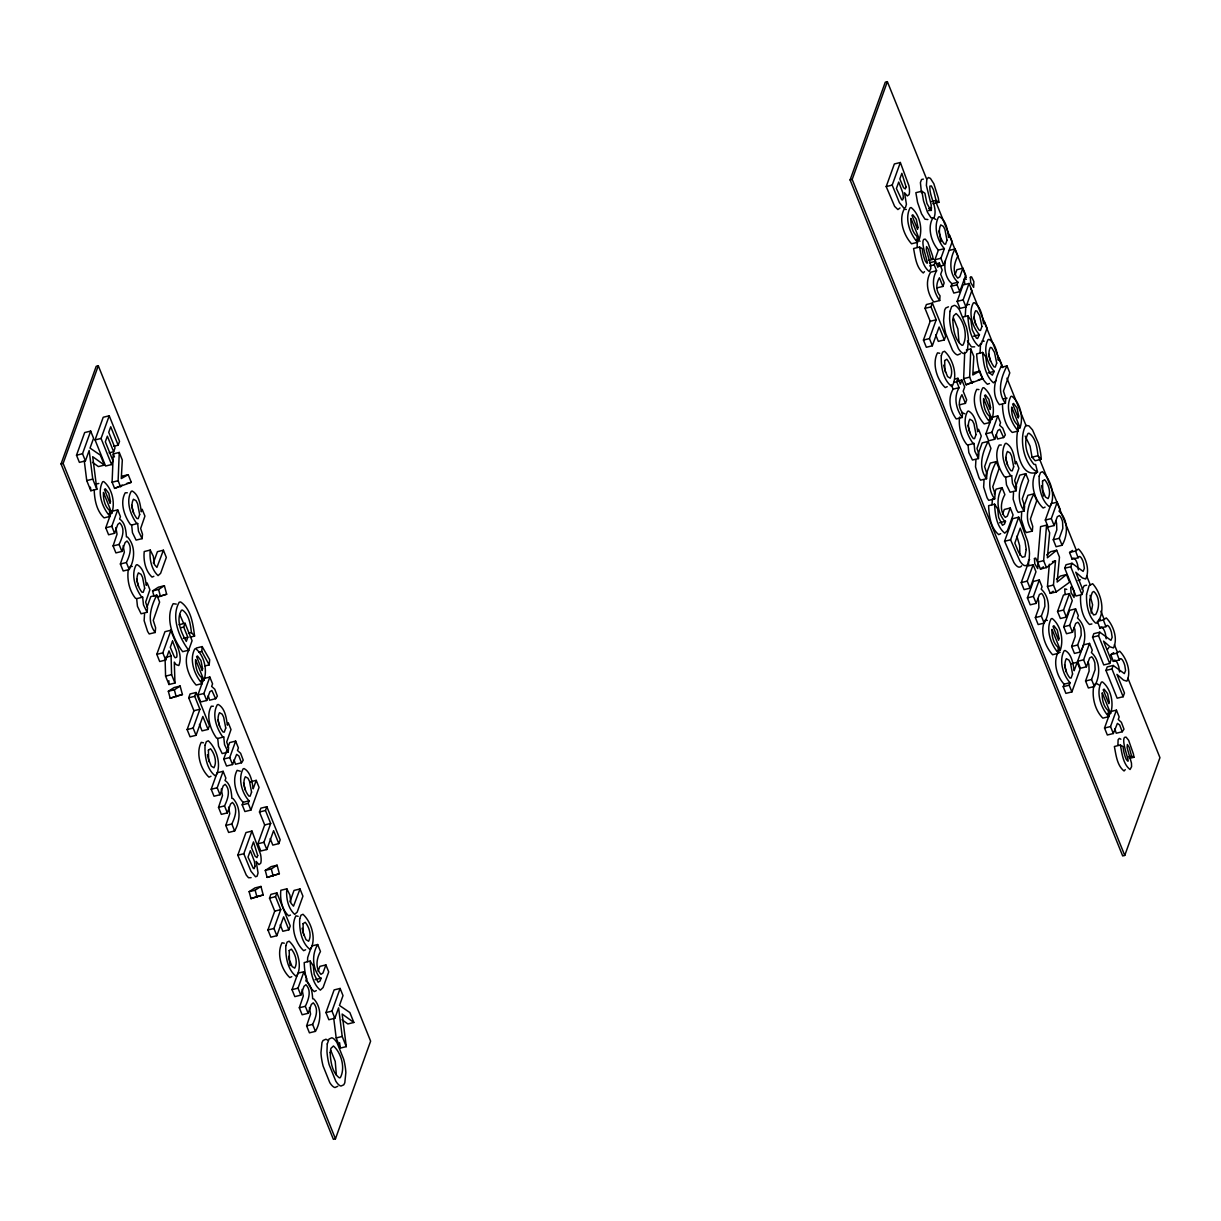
<?xml version="1.0" encoding="UTF-8"?>
<svg xmlns="http://www.w3.org/2000/svg" width="1221" height="1221" viewBox="0 0 1221 1221"><rect width="100%" height="100%" fill="white"/><g stroke="black" fill="none" stroke-linecap="round" stroke-linejoin="round"><path stroke-width="1.5" d="M316.285 990.597L314.346 991.605C306.212 984.996 304.548 972.527 304.197 962.575L310.195 961.095C310.561 971.046 312.225 983.531 320.345 990.124L323.077 987.56L328.708 971.901L325.9 964.911L319.887 966.376L318.116 971.275M1000.686 533.638L998.747 534.63C990.643 528.052 988.979 515.598 988.613 505.677L994.611 504.197C994.978 514.133 996.641 526.572 1004.746 533.165L1007.462 530.616L1013.079 514.972L1010.271 507.997L1004.273 509.478L1002.517 514.362M94.215 489.865C94.46 499.679 96.627 510.943 104.044 517.872L110.058 516.391L109.417 510.332C104.579 506.074 103.113 498.656 103.464 492.445L111.828 513.186L108.822 513.919M1002.472 404.517C1002.7 414.316 1004.868 425.549 1012.27 432.463L1018.268 430.998L1017.627 424.939C1012.804 420.696 1011.339 413.309 1011.69 407.097L1020.039 427.793L1017.032 428.525M112.103 482.203L113.248 453.922L119.261 452.442L122.314 460.012L121.276 478.571L128.22 474.679L131.303 482.31L114.591 488.385L112.103 482.203L118.116 480.723L119.261 452.442M973.732 372.588L979.73 371.123L982.798 378.724L966.132 384.798L963.644 378.632L964.712 352.289M972.13 383.318L969.642 377.152L970.787 348.931L966.284 350.03M137.668 523.534L131.654 524.999L132.463 532.692L136.096 540.109L142.109 538.644L142.506 534.203L140.644 528.495L144.933 516.101L142.17 509.279L141.285 511.752C140.323 504.578 139.011 494.81 132.204 491.01L131.227 491.33C125.687 501.068 130.326 514.59 136.447 523.092L137.668 523.534L138.477 531.211L142.109 538.644M142.659 597.176L136.645 598.656L137.454 606.333L141.087 613.766L147.1 612.286L147.497 607.844L145.635 602.136L149.908 589.743L147.161 582.936L146.276 585.393C145.314 578.22 143.986 568.467 137.179 564.651L136.203 564.972C130.678 574.709 135.317 588.232 141.438 596.748L142.659 597.176L143.468 604.853L147.1 612.286M223.733 736.98L217.72 738.461L218.528 746.138L222.161 753.571L228.174 752.09L228.586 747.649L226.709 741.941L230.998 729.563L228.251 722.74L227.365 725.198C226.404 718.024 225.076 708.272 218.269 704.456L217.292 704.776C211.752 714.529 216.392 728.037 222.512 736.553L223.733 736.98L224.542 744.657L228.174 752.09M974.022 443.482L968.024 444.948L968.833 452.609L972.45 460.027L978.448 458.562L978.86 454.12L976.998 448.428L981.272 436.065L978.525 429.273L977.639 431.73C976.678 424.572 975.365 414.835 968.574 411.034L967.597 411.355C962.072 421.077 966.696 434.554 972.801 443.055L974.022 443.482L974.831 451.144L978.448 458.562M1011.675 475.702L1005.677 477.182L1006.486 484.844L1010.103 492.261L1016.101 490.781L1016.513 486.355L1014.636 480.662L1018.909 468.299L1016.177 461.492L1015.292 463.949C1014.33 456.791 1013.003 447.054 1006.211 443.254L1005.234 443.574C999.724 453.296 1004.349 466.788 1010.454 475.274L1011.675 475.702L1012.484 483.363L1016.101 490.781M1080.57 595.817C1080.158 605.738 1082.065 617.429 1089.483 624.48L1091.91 623.946M929.456 262.79L935.454 261.325L934.202 264.804L936.599 270.741L930.6 272.222C924.938 281.669 927.502 293.605 933.729 301.999L939.727 300.534L940.017 295.818C935.713 290.644 935.988 283.379 939.437 277.778L942.917 286.431L936.919 287.897M951.312 384.707L953.097 389.163C947.45 398.611 949.999 410.546 956.241 418.94L962.224 417.475L962.53 412.744C958.21 407.585 958.485 400.32 961.934 394.719L965.414 403.357L959.416 404.838M1056.241 591.91L1053.464 585.057L1055.478 560.882L1046.428 567.582L1040.429 569.062L1037.636 562.148L1040.582 526.617L1046.565 525.152L1049.663 532.814L1047.359 557.799L1056.684 550.228L1059.477 557.142L1057.142 582.051L1066.482 574.542L1069.581 582.219L1056.241 591.91L1050.243 593.375L1047.465 586.523L1049.327 564.209M1046.428 567.582L1043.634 560.668L1046.565 525.152M204.67 665.994L209.173 664.896L201.77 651.388L202.182 646.581L196.169 648.061M927.899 219.551L924.999 219.2L921.519 213.797L917.566 202.427L915.857 192.689L921.855 191.209L924.908 193.269L926.937 203.419L930.921 210.607L931.226 205.159L926.388 185.455L926.831 179.35L928.372 177.503L930.417 178.388L933.836 183.684L938.338 198.123L938.903 202.259L932.905 203.724M144.536 613.98L144.139 620.68L147.604 631.44L149.206 633.958L155.204 632.478L155.616 627.792L153.266 620.36L159.615 602.106L156.807 595.115L150.793 596.596L147.039 607.02M975.9 460.241L975.518 466.926L978.967 477.655L980.555 480.174L986.553 478.708L986.965 474.023L984.614 466.605L990.948 448.397L988.14 441.437L982.142 442.902L977.777 455.036M984.034 480.418L983.638 487.103L987.102 497.832L988.689 500.351L994.688 498.87L995.1 494.2L992.749 486.782L999.083 468.574L996.275 461.599L990.277 463.08L985.896 475.213M989.453 383.501L987.407 384.264C979.135 377.045 977.288 364.392 976.632 353.922L982.63 352.442L985.713 356.837L987.072 366.483L989.727 372.97L992.352 375.168L994.199 371.367C987.194 363.736 982.798 349.191 988.125 339.575L989.102 339.346C995.71 343.559 997.252 353.037 998.305 360.332L999.114 358.074L1001.861 364.881C996 377.075 989.972 392.567 999.404 404.655L1005.402 403.189L1005.814 398.504L1003.464 391.086L1009.798 372.878L1006.989 365.918L1000.991 367.384M1013.537 492.475L1013.155 499.145L1016.605 509.89L1018.207 512.408L1024.205 510.927L1024.602 506.257L1022.267 498.824L1028.601 480.631L1025.777 473.656L1019.779 475.122L1015.414 487.271M1021.672 512.652L1021.29 519.322L1024.74 530.067L1026.342 532.57L1032.325 531.104L1032.737 526.434L1030.402 519.001L1036.736 500.808L1033.912 493.833L1027.914 495.299L1023.549 507.448M209.173 664.896L209.691 659.767L202.182 646.581M336.355 1075.045L335.241 1061.431L330.86 1050.564M958.989 342.506L957.875 328.937L953.494 318.086M1019.962 555.265L1019.627 545.604L1016.879 536.187M128.129 570.772C127.076 580.265 129.426 590.72 135.424 598.214L136.645 598.656M959.538 417.124C958.485 426.602 960.82 437.026 966.803 444.52L968.024 444.948M153.846 576.312L152.06 577.09C145.406 571.046 143.254 560.317 144.231 551.541L150.244 550.076C149.267 558.836 151.404 569.581 158.074 575.61L160.607 573.351L166.331 557.432L163.416 550.213L157.417 551.678L153.312 563.064M290.445 915.063L288.66 915.842C281.99 909.798 279.853 899.068 280.83 890.292L286.843 888.827C285.867 897.603 288.003 908.332 294.673 914.361L297.191 912.118L302.93 896.183L300.015 888.964L294.002 890.445L289.911 901.815M992.536 498.946L991.925 504.731M1093.787 685.897C1091.681 696.947 1094.871 710.088 1102.807 718.131L1108.805 716.666L1108.164 710.622C1103.341 706.364 1101.876 698.977 1102.227 692.78L1110.576 713.461L1107.569 714.193M980.585 343.299L980.036 353.128M945.405 260.775C943.757 268.528 945.726 278.678 951.968 283.715L957.966 282.249L957.05 284.798L959.798 291.605L953.799 293.071L951.052 286.263L951.968 283.715M61.05 463.949L96.215 366.285L98.291 365.766L370.619 1041.162L335.454 1138.827L333.379 1139.33L61.05 463.949L63.126 463.431L98.291 365.766M84.28 460.897L86.737 480.586L90.842 490.75L96.856 489.27L92.75 479.105L89.164 450.488L85.409 460.912L79.396 462.377L76.511 455.219L84.676 432.555L90.675 431.089L93.574 438.247L90.033 448.092L100.397 455.174L104.396 465.109L98.397 466.59L92.537 462.377M85.409 460.912L82.524 453.739L90.675 431.089M109.127 452.854L113.645 451.755L107.356 436.156L105.327 441.788L112.958 460.729L111.584 464.56L105.586 466.025L95.055 439.926L103.205 417.261L109.218 415.781L119.536 441.376L118.162 445.192L113.66 446.306M111.584 464.56L101.068 438.446L109.218 415.781M113.645 451.755L115.018 447.939L108.73 432.341L110.729 426.77L118.162 445.192M115.858 527.548L117.048 534.172L113.08 545.924L115.903 552.899L121.917 551.434L119.093 544.444C122.192 537.988 125.656 528.861 119.719 522.847L117.781 524.45L114.591 533.287L108.593 534.767L105.769 527.777L111.096 512.973M111.828 513.186C115.385 502.716 112.24 488.476 103.678 481.562L102.64 481.761C96.841 492.429 102.259 507.921 110.058 516.391M114.591 533.287L111.783 526.297L117.704 509.859L111.691 511.34M121.917 551.434L125.091 542.597L127.03 540.979C132.967 546.977 129.457 556.074 126.389 562.53L129.197 569.52L123.199 570.985L120.375 563.995L124.344 552.258L123.168 545.695M129.197 569.52C134.936 559.661 135.699 545.741 127.533 537.072L126.435 536.904C126.022 530.814 125.198 522.496 119.597 519.032L120.452 516.666L117.704 509.859M163.416 550.213L156.914 567.414L154.411 564.484L153.312 556.257L150.244 550.076M156.807 595.115C150.793 606.578 146.505 621.23 155.204 632.478M174.969 683.027L171.596 674.648L171.077 656.013L169.002 650.869L165.705 660.042L159.692 661.507L156.807 654.349L164.957 631.684L170.971 630.219C174.099 641.147 183.715 653.739 178.8 665.552L176.053 664.575L174.298 662.118L174.969 683.027L168.971 684.508L165.583 676.129L165.11 659.355M165.705 660.042L162.82 652.869L170.971 630.219M190.079 637.194L194.582 636.08L191.438 632.57C190.445 624.831 189.347 614.712 182.417 610.042L181.441 610.241C175.702 619.78 181.212 632.631 186.309 641.422L187.82 637.24L183.699 627.014L185.043 623.259L179.044 624.74M176.282 604.105L173.184 603.678C164.774 618.452 173.046 639.041 182.662 651.678L188.675 650.198L192.079 640.72L185.043 623.259M208.058 729.41L202.839 716.468L196.062 735.301L190.049 736.782L187.134 729.563L193.91 710.729L188.706 697.786L190.079 693.955L196.077 692.49L209.432 725.595L208.058 729.41L202.045 730.875L199.435 724.419M196.062 735.301L193.147 728.082L199.923 709.248L194.704 696.306L196.077 692.49M215.644 698.717L211.874 690.476L209.89 691.681L206.715 700.488L200.717 701.953L197.894 694.963L203.815 678.525L209.829 677.045L212.576 683.867L211.645 686.416L214.789 689.239L217.399 696.153L215.644 698.717L209.63 700.198L208.226 695.772M200.946 681.12L203.953 680.372C207.509 669.902 204.365 655.662 195.787 648.748L194.765 648.962C188.965 659.615 194.383 675.121 202.182 683.577L196.169 685.057C188.37 676.587 182.952 661.095 188.751 650.427M206.715 700.488L203.907 693.497L209.829 677.045M221.291 789.01L222.466 795.634L218.513 807.371L221.322 814.361L227.335 812.896L224.527 805.906C227.625 799.434 231.074 790.323 225.152 784.309L223.199 785.912L220.024 794.749L214.011 796.229L211.202 789.239L217.109 772.786L223.122 771.321L225.87 778.128L225.03 780.494C230.616 783.958 231.456 792.276 231.868 798.366L232.952 798.519C241.132 807.203 240.354 821.123 234.63 830.967L228.617 832.447L225.793 825.457L229.762 813.72L228.602 807.157M234.05 759.844L235.47 764.254L241.483 762.774L238.889 755.936L236.63 754.395L232.555 764.544L226.541 766.025L223.718 759.035L226.679 750.808M227.869 747.527L229.64 742.582L235.653 741.116L238.4 747.924L237.484 750.488L240.629 753.311L243.238 760.225L241.483 762.774M220.024 794.749L217.201 787.759L223.122 771.321M232.555 764.544L229.731 757.554L235.653 741.116M227.335 812.896L230.525 804.059L232.463 802.441C238.4 808.439 234.89 817.536 231.807 823.977L234.63 830.967M242.201 804.837L243.101 802.319L249.115 800.839L248.199 803.372L250.9 810.072L244.902 811.538L242.201 804.837L248.199 803.372M250.213 781.837L256.227 780.356L253.174 788.842C252.121 781.822 250.824 772.237 244.093 768.543L243.116 768.864C237.759 778.586 241.834 793.223 249.115 800.839M250.9 810.072L259.066 787.408L256.227 780.356M251.099 877.67L248.535 877.746L246.26 875.06L237.79 855.204L245.955 832.554L251.969 831.074L260.546 854.288A11.279 3.48 76.2 0 1 260.699 863.278L258.928 864.59L256.166 861.416L258.058 872.954L257.112 876.19L255.54 876.77L251.022 871.336L243.803 853.738L251.969 831.074M278.815 843.619L273.596 830.677L266.819 849.526L260.806 850.991L257.89 843.772L264.682 824.938L259.463 811.996L260.836 808.18L266.85 806.699L280.189 839.804L278.815 843.619L272.802 845.1L270.192 838.629M266.819 849.526L263.904 842.307L270.696 823.458L265.476 810.515L266.85 806.699M288.858 929.807L283.638 916.864L276.862 935.713L270.848 937.179L267.933 929.959L274.725 911.125L269.505 898.183L270.879 894.367L276.892 892.887L290.232 925.991L288.858 929.807L282.845 931.287L280.235 924.816M276.862 935.713L273.947 928.479L280.738 909.645L275.519 896.702L276.892 892.887M300.015 888.964L293.513 906.165L290.995 903.235L289.896 895.008L286.843 888.827M302.091 989.407L303.281 996.031L299.313 1007.768L302.136 1014.758L308.15 1013.293L305.326 1006.302C308.425 999.846 311.874 990.719 305.952 984.706L304.014 986.309L300.824 995.146L294.826 996.626L292.002 989.636L297.924 973.183L303.937 971.718L306.685 978.525L305.83 980.89C311.431 984.355 312.255 992.673 312.668 998.763L313.766 998.931C321.932 1007.6 321.154 1021.519 315.43 1031.363L309.417 1032.844L306.608 1025.854L310.577 1014.117L309.401 1007.554M311.065 947.633L307.677 957.554L307.494 961.629M300.824 995.146L298.016 988.155L303.937 971.718M311.66 945.985L317.674 944.52C311.447 954.837 312.515 968.68 320.055 977.884L321.108 978.204L320.116 980.967L318.101 982.218L314.224 974.343L313.293 965.872L310.195 961.095M308.15 1013.293L311.324 1004.456L313.263 1002.838C319.2 1008.836 315.69 1017.932 312.622 1024.373L315.43 1031.363M325.9 964.911L322.954 973.061L320.925 974.312C315.064 967.978 316.514 958.439 320.482 951.51L317.674 944.52M333.715 1018.253L336.187 1037.942L340.277 1048.106L346.291 1046.626L342.201 1036.461L338.614 1007.844L334.859 1018.268L328.846 1019.733L325.961 1012.575L334.111 989.91L340.125 988.445L343.009 995.603L339.469 1005.448L349.847 1012.53L353.846 1022.465L347.832 1023.946L341.987 1019.733M334.859 1018.268L331.975 1011.095L340.125 988.445M1127.929 678.25L1159.95 757.676L1124.755 855.433L1122.679 855.936L850.091 179.93L885.286 82.173L887.362 81.67L926.51 178.739M1124.755 855.433L852.182 179.426L887.362 81.67M900.014 207.982L897.908 209.554L894.642 206.395L886.202 186.584L894.352 163.965L900.35 162.5L908.897 185.668A11.248 3.48 76.2 0 1 909.065 194.627L907.295 195.94L904.532 192.765L906.425 204.273L905.478 207.524L903.906 208.089L899.404 202.671L892.2 185.104L900.35 162.5M916.299 239.85L919.306 239.118C922.847 228.663 919.718 214.453 911.171 207.555L910.133 207.768C904.349 218.406 909.767 233.867 917.536 242.307L911.538 243.788C903.769 235.332 898.366 219.872 904.135 209.234L906.318 209.463M936.37 263.797L939.361 263.064L937.85 267.262L934.92 259.752L938.384 250.122L944.382 248.657L940.903 258.272L943.726 265.247L939.224 266.361M936.599 270.741C930.936 280.204 933.485 292.124 939.727 300.534M944.321 339.911L939.117 326.999L932.34 345.787L926.342 347.268L923.442 340.064L930.204 321.26L924.999 308.348L926.373 304.548L932.371 303.067L945.695 336.096L944.321 339.911L938.323 341.376L935.713 334.92M943.726 265.247L952.197 241.712L949.45 234.905L948.549 237.423C947.664 230.25 946.29 220.543 939.529 216.712L938.552 217.017C933.271 226.648 937.407 240.858 944.382 248.657M932.34 345.787L929.44 338.583L936.202 319.795L930.997 306.883L932.371 303.067M949.129 250.442L955.127 248.962C949.16 258.898 948.854 274.343 957.966 282.249M942.917 286.431L944.169 282.936L940.689 274.298L942.2 270.1L939.361 263.064M955.036 274.862L956.898 269.688L962.896 268.223L965.704 275.198L959.798 291.605M962.896 268.223L959.782 276.846L957.722 278.129C951.876 271.917 954.379 262.637 957.936 255.937L955.127 248.962M957.142 301.373L963.048 284.966L969.047 283.486L971.885 290.522L965.979 306.929L959.981 308.409L957.142 301.373L963.14 299.893L969.047 283.486M962.224 417.475C955.997 409.066 953.448 397.146 959.096 387.683L956.699 381.746L957.951 378.266L954.959 378.998M957.371 381.105L961.858 380.006L960.347 384.203L957.951 378.266M967.841 315.781C968.512 326.251 970.344 338.919 978.632 346.123L981.455 343.849L987.087 328.22L984.34 321.413L983.531 323.672C982.478 316.376 980.936 306.914 974.327 302.686L973.351 302.915C968.024 312.53 972.404 327.075 979.425 334.707L977.578 338.507L976.357 338.141L972.282 329.823L970.924 320.192L967.841 315.781L963.354 316.895M965.414 403.357L966.681 399.878L963.186 391.224L964.697 387.026L961.858 380.006M1006.989 365.918C1001.006 377.335 996.718 391.956 1005.402 403.189M1003.601 437.53L999.831 429.304L997.862 430.509L994.688 439.285L988.689 440.766L985.881 433.791L991.788 417.384L997.786 415.903L1000.533 422.71L999.617 425.259L1002.746 428.067L1005.356 434.966L1003.601 437.53L997.603 438.995L996.199 434.6M988.934 419.963L991.925 419.23C995.481 408.776 992.337 394.581 983.79 387.668L982.752 387.881C976.983 398.519 982.386 413.98 990.17 422.42L984.172 423.901C976.388 415.445 970.985 399.984 976.769 389.346L978.952 389.575M988.14 441.437C982.142 452.854 977.868 467.475 986.553 478.708M994.688 439.285L991.879 432.31L997.786 415.903M996.275 461.599C990.277 473.031 986.003 487.652 994.688 498.87M994.306 494.032L996.077 489.133L1002.075 487.652L1004.883 494.627C1000.915 501.556 999.465 511.08 1005.31 517.383L1007.34 516.147L1010.271 507.997M1020.039 427.793C1023.58 417.338 1020.451 403.144 1011.904 396.23L1010.866 396.443C1005.081 407.081 1010.5 422.542 1018.268 430.998M1002.075 487.652C995.863 497.954 996.916 511.767 1004.44 520.955L1005.494 521.275L1004.501 524.023L1002.487 525.274L998.625 517.414L997.694 508.974L994.611 504.197M1025.777 473.656C1019.794 485.073 1015.506 499.694 1024.205 510.927M1021.611 565.811A25.549 7.891 76.2 0 1 1020.466 566.88L1019.092 567.155A22.512 6.944 76.2 0 1 1013.918 562.545L1004.578 541.269L1012.713 518.666L1018.711 517.185L1027.517 540.827A21.551 6.654 76.2 0 1 1029.501 553.678L1029.135 560.134A25.549 7.891 76.2 0 1 1026.464 565.415L1025.091 565.689A22.512 6.944 76.2 0 1 1019.917 561.08L1010.576 539.804L1018.711 517.185M1033.912 493.833C1027.929 505.25 1023.641 519.871 1032.325 531.104M1021.244 582.6L1027.151 566.193L1033.134 564.713L1035.973 571.749L1030.066 588.156L1024.068 589.636L1021.244 582.6L1027.227 581.12L1033.134 564.713M1062.072 545.253L1059.263 538.293L1062.819 528.403L1062.575 521.718A7.982 2.473 76.2 0 0 1059.416 515.567L1057.31 516.727L1054.135 525.549L1048.137 527.014L1045.313 520.039L1051.22 503.632L1057.218 502.167L1059.965 508.974L1059.111 511.324C1068.283 519.49 1068.222 535.088 1062.072 545.253L1056.073 546.733L1053.265 539.758L1056.821 529.868L1056.577 523.199A7.982 2.473 76.2 0 0 1055.753 520.741M1054.135 525.549L1051.312 518.574L1057.218 502.167M1044.153 623.092L1041.345 616.117L1044.901 606.226L1044.657 599.542A7.982 2.473 76.2 0 0 1041.498 593.391L1039.376 594.551L1036.202 603.372L1030.203 604.838L1027.395 597.878L1033.302 581.471L1039.3 579.99L1042.047 586.797L1041.192 589.148C1050.365 597.313 1050.304 612.911 1044.153 623.092L1038.155 624.557L1035.347 617.582L1038.903 607.707L1038.659 601.022A7.982 2.473 76.2 0 0 1037.835 598.565M1036.202 603.372L1033.393 596.397L1039.3 579.99M1069.581 552.472L1075.579 551.007L1078.479 548.977C1085.5 556.104 1090.353 569.688 1085.683 578.998L1082.34 577.945L1075.747 572.191L1083.271 590.857L1081.943 594.535L1075.945 596.016L1064.743 568.238L1066.009 564.743L1072.007 563.278L1083.134 571.397L1084.37 568.375L1083.622 563.278A8.516 2.625 76.2 0 0 1079.135 556.501L1078.128 557.738L1072.13 559.218L1069.581 552.472L1072.481 550.442M1081.943 594.535L1070.741 566.758L1072.007 563.278M1057.539 611.477L1063.445 595.07L1069.443 593.604L1072.282 600.625L1066.36 617.048L1060.377 618.513L1057.539 611.477L1063.537 610.012L1069.443 593.604M1080.448 651.968L1077.639 644.993L1081.196 635.118L1080.951 628.433A7.982 2.473 76.2 0 0 1077.792 622.283L1075.67 623.443L1072.496 632.249L1066.513 633.73L1063.689 626.755L1069.596 610.347L1075.594 608.882L1078.341 615.674L1077.487 618.04C1086.659 626.19 1086.598 641.803 1080.448 651.968L1074.449 653.433L1071.641 646.474L1075.197 636.584L1074.953 629.899A7.982 2.473 76.2 0 0 1074.129 627.457M1057.355 650.793L1060.347 650.06C1063.903 639.606 1060.759 625.411 1052.212 618.498L1051.189 618.711C1045.405 629.349 1050.808 644.81 1058.592 653.25L1052.594 654.731C1044.81 646.275 1039.407 630.814 1045.191 620.176L1047.374 620.405M1072.496 632.249L1069.688 625.289L1075.594 608.882M1063.216 686.69L1064.117 684.172L1070.115 682.692L1069.199 685.21L1071.901 691.91L1065.902 693.375L1063.216 686.69L1069.199 685.21M1091.116 613.14L1092.597 604.838L1090.078 595.36M1071.214 663.736L1077.212 662.27L1074.159 670.726C1073.122 663.72 1071.809 654.151 1065.109 650.472L1064.132 650.793C1058.79 660.485 1062.85 675.106 1070.115 682.692M1094.367 686.492L1091.559 679.517L1095.115 669.642L1094.871 662.957A7.982 2.473 76.2 0 0 1091.711 656.806L1089.605 657.966L1086.431 666.788L1080.432 668.253L1077.609 661.278L1083.515 644.871L1089.514 643.406L1092.261 650.198L1091.406 652.563C1100.579 660.714 1100.518 676.327 1094.367 686.492L1088.369 687.972L1085.561 680.997L1089.117 671.107L1088.873 664.422A7.982 2.473 76.2 0 0 1088.048 661.98M1071.901 691.91L1080.036 669.291L1077.212 662.27M1086.431 666.788L1083.607 659.813L1089.514 643.406M1092.551 637.164L1093.802 633.684L1099.8 632.203L1110.927 640.338L1112.163 637.316L1111.415 632.219A8.516 2.625 76.2 0 0 1106.943 625.442L1105.921 626.678L1099.923 628.143L1097.374 621.413L1103.372 619.932L1106.272 617.918C1113.308 625.045 1118.146 638.629 1113.476 647.924L1110.133 646.886L1103.54 641.117L1111.064 659.798L1109.736 663.476L1103.738 664.941L1092.551 637.164L1098.534 635.698L1099.8 632.203M1110.789 654.67L1116.788 653.189L1119.688 651.175C1126.708 658.302 1131.562 671.886 1126.876 681.181L1123.534 680.128L1116.94 674.374L1124.48 693.055L1123.152 696.733L1117.154 698.198L1105.951 670.421L1107.203 666.941L1113.201 665.46L1124.343 673.595L1125.579 670.573L1124.816 665.476A8.516 2.625 76.2 0 0 1120.344 658.699L1119.336 659.935L1113.338 661.4L1110.789 654.67L1113.689 652.64M1123.152 696.733L1111.949 668.955L1113.201 665.46M1114.834 728.83L1116.238 733.241L1122.236 731.761L1119.657 724.938L1117.398 723.397L1113.338 733.531L1107.34 734.996L1104.532 728.021L1109.843 713.262M1110.576 713.461C1114.117 703.021 1110.988 688.812 1102.441 681.913L1101.403 682.112C1095.619 692.75 1101.037 708.211 1108.805 716.666M1113.338 733.531L1110.53 726.556L1116.437 710.149L1110.438 711.614M1082.127 589.377L1084.202 585.714L1086.629 585.195M128.648 568.818L129.35 567.353M1018.558 428.037C1013.827 439.224 1018.329 480.097 1037.545 472.023L1035.606 464.453L1034.08 464.438C1027.258 456.807 1022.725 442.857 1028.082 433.424L1029.044 433.241C1035.942 437.912 1037.056 448 1038.048 455.723L1041.208 459.279L1035.21 460.744L1032.05 457.188L1030.081 446.169L1025.213 436.126M1108.821 647.557L1107.478 649.404M996.229 380.509L993.406 382.784C985.133 375.564 983.287 362.912 982.63 352.442M924.48 271.642L923.259 272.985C916.238 267.597 915.201 256.807 913.567 248.519L919.566 247.054L922.237 248.58L922.633 251.77A15.217 4.701 76.2 0 0 925.167 260.821C932.203 271.535 919.474 243.101 923.854 239.331L925.243 239.102L927.838 242.292L932.615 255.998L933.149 259.279L928.662 260.394M1125.274 769.627L1124.053 770.97C1117.032 765.582 1115.994 754.792 1114.376 746.504L1120.374 745.039L1123.03 746.565L1123.427 749.74A15.217 4.701 76.2 0 0 1125.976 758.806C1133.012 769.52 1120.268 741.086 1124.648 737.316L1126.052 737.087L1128.631 740.277L1133.409 753.983L1133.958 757.264L1129.456 758.378M1122.236 731.761L1123.992 729.212L1121.382 722.313L1118.253 719.49L1119.169 716.941L1116.437 710.149M1028.448 560.012L1029.654 559.554M1072.13 559.218L1073.137 557.966M1099.923 628.143L1100.945 626.907A8.516 2.625 76.2 0 1 1105.417 633.684L1106.165 638.781M1113.338 661.4L1114.346 660.164A8.516 2.625 76.2 0 1 1118.818 666.941L1119.581 672.038M932.554 218.498C927.273 228.129 931.409 242.323 938.384 250.122M95.726 484.081L98.809 483.47M1003.967 398.763L1007.05 398.153M1094.504 684.432L1096.443 683.378L1098.839 684.905M1080.402 579.822L1078.021 580.448M210.974 776.266L208.989 777.167C200.473 769.322 195.589 752.884 201.236 742.368L203.48 742.811M947.221 386.66L945.237 387.561C936.751 379.731 931.882 363.324 937.514 352.838L939.743 353.281M305.632 949.755L303.647 950.655C295.131 942.81 290.262 926.373 295.894 915.857L298.138 916.299M291.773 976.678L289.789 977.563C281.273 969.718 276.404 953.28 282.051 942.78L284.279 943.207M1045.084 507.112L1043.116 507.997C1034.614 500.183 1029.761 483.775 1035.377 473.29L1036.446 473.183M960.378 353.739L957.615 354.975A23.367 7.219 76.2 0 1 952.426 350.106L945.756 333.531A23.367 7.219 76.2 0 1 943.604 320.238L944.642 310.088L945.68 308.043L948.442 306.822M337.759 1086.293L334.997 1087.529A23.413 7.234 76.2 0 1 329.792 1082.645L323.107 1066.04A23.413 7.234 76.2 0 1 320.955 1052.716L321.978 1042.551L323.031 1040.49L325.793 1039.269A23.413 7.234 76.2 0 1 327.426 1040.033M1046.687 554.945L1050.686 551.694L1056.684 550.228M1056.486 579.242L1060.5 576.022L1066.482 574.542M974.679 346.84L971.428 346.901L967.444 341.01M1040.429 569.062L1043.451 566.819M1050.243 593.375L1053.204 591.223M153.968 596.169L152.579 590.933L158.379 587.194L164.392 585.714L166.667 594.23L157.448 597.176M152.579 590.933L158.593 589.468L164.392 585.714M168.33 691.269L174.13 687.53L180.143 686.049L182.417 694.566L170.192 698.259L168.33 691.269L174.344 689.804L180.143 686.049M265.278 870.42L271.077 866.666L277.091 865.201L279.365 873.702L267.124 877.395L265.278 870.42L271.291 868.94L277.091 865.201M249.145 891.666L254.945 887.926L260.958 886.446L263.217 894.962L250.992 898.656L249.145 891.666L255.143 890.201L260.958 886.446M979.73 371.123L972.786 375L973.824 356.486L970.787 348.931M114.591 488.385L122.237 485.103M966.132 384.798L973.748 381.517M157.54 596.81L166.667 594.23M170.192 698.259L174.847 696.596M267.124 877.395L279.365 873.702M250.992 898.656L255.662 896.992M130.204 566.452L132.265 566.422M961.599 412.82L964.834 413.721M850.091 179.93L852.182 179.426M886.202 186.584L892.2 185.104M931.547 201.526L936.049 200.427L938.903 202.259M928.677 208.699L931.684 207.967M928.509 210.699L931.516 209.966M95.055 439.926L101.068 438.446M76.511 455.219L82.524 453.739M934.92 259.752L940.903 258.272M929.7 265.919L934.202 264.804M86.737 480.586L92.75 479.105M122.222 476.159L128.22 474.679M126.786 483.409L131.303 482.31M951.052 286.263L957.05 284.798M924.999 308.348L930.997 306.883M930.204 321.26L936.202 319.795M105.769 527.777L111.783 526.297M923.442 340.064L929.44 338.583M113.08 545.924L119.093 544.444M973.427 336.187L979.425 334.707M120.375 563.995L126.389 562.53M963.644 378.632L969.642 377.152M988.201 372.848L994.199 371.367M953.708 382.494L956.699 381.746M978.296 379.838L982.798 378.724M953.097 389.163L959.096 387.683M180.693 627.762L183.699 627.014M985.881 433.791L991.879 432.31M188.431 633.302L191.438 632.57M183.318 638.354L187.82 637.24M156.807 654.349L162.82 652.869M165.064 657.493L171.077 656.013M198.764 652.121L201.77 651.388M1032.05 457.188L1038.048 455.723M165.583 676.129L171.596 674.648M176.404 696.031L182.417 694.566M197.894 694.963L203.907 693.497M188.706 697.786L194.704 696.306M193.91 710.729L199.923 709.248M999.495 522.756L1005.494 521.275M187.134 729.563L193.147 728.082M1045.313 520.039L1051.312 518.574M1004.578 541.269L1010.576 539.804M1053.265 539.758L1059.263 538.293M223.718 759.035L229.731 757.554M1037.636 562.148L1043.634 560.668M1052.487 561.614L1055.478 560.882M1064.743 568.238L1070.741 566.758M211.202 789.239L217.201 787.759M1047.465 586.523L1053.464 585.057M1027.395 597.878L1033.393 596.397M218.513 807.371L224.527 805.906M1035.347 617.582L1041.345 616.117M259.463 811.996L265.476 810.515M225.793 825.457L231.807 823.977M1063.689 626.755L1069.688 625.289M264.682 824.938L270.696 823.458M257.89 843.772L263.904 842.307M1071.641 646.474L1077.639 644.993M237.79 855.204L243.803 853.738M1077.609 661.278L1083.607 659.813M1105.951 670.421L1111.949 668.955M1085.561 680.997L1091.559 679.517M257.219 896.443L263.217 894.962M269.505 898.183L275.519 896.702M274.725 911.125L280.738 909.645M267.933 929.959L273.947 928.479M1104.532 728.021L1110.53 726.556M1128.57 756.928L1131.577 756.196L1133.958 757.264M315.094 979.685L321.108 978.204M292.002 989.636L298.016 988.155M299.313 1007.768L305.326 1006.302M325.961 1012.575L331.975 1011.095M306.608 1025.854L312.622 1024.373M336.187 1037.942L342.201 1036.461M982.127 341.041L984.187 341.208M1037.545 472.023C1023.87 465.934 1018.39 438.034 1025.823 425.412L1028.921 425.854L1032.508 429.914L1038.262 443.055A21.23 6.548 76.2 0 1 1041.208 459.279M1099.205 619.291L1100.289 619.383M923.351 179.105L921.534 179.518L920.405 182.616L921.473 192.689M1060.194 652.228L1058.134 652.258C1052.792 661.965 1056.852 676.571 1064.117 684.172M1001.296 445.024L999.236 445.055C993.726 454.777 998.351 468.254 1004.456 476.755L1005.677 477.182M127.274 492.765L125.214 492.811C119.673 502.548 124.313 516.056 130.433 524.572L131.654 524.999M213.339 706.226L211.279 706.257C205.739 715.994 210.378 729.517 216.499 738.033L217.72 738.461M933.531 218.193L935.79 219.414M969.413 304.548L967.353 304.38L965.811 306.639L965.246 316.483M933.149 259.279L930.768 258.211L928.403 249.389L926.556 246.535L926.327 249.74L930.677 265.125L930.799 268.696L929.242 271.52C922.237 266.132 921.199 255.342 919.566 247.054M243.101 802.319C235.836 794.703 231.746 780.051 237.103 770.344L240.354 771.229M104.396 465.109L92.704 456.7L96.856 489.27M353.846 1022.465L342.155 1014.056L346.291 1046.626M920.069 241.224L918.513 240.415L917.322 241.789L917.108 247.191M1120.863 739.209L1119.306 738.4L1118.115 739.773L1117.902 745.176M188.675 650.198C179.06 637.576 170.787 616.971 179.197 602.197L180.662 601.968C191.163 609.126 193.071 624.282 194.582 636.08M966.36 279.288L964.361 278.785L964.666 283.974M1066.757 589.407L1064.743 588.888L1065.063 594.078M179.746 614.499L183.455 623M935.759 201.694L966.36 277.594M970.634 288.187L1002.67 367.613M1006.928 378.189L1026.144 425.854M1038.964 457.616L1075.976 549.404M1086.644 575.885L1090.2 584.706M1100.884 611.187L1103.723 618.238M1114.407 644.719L1117.246 651.77M963.14 299.893L965.979 306.929M1098.534 635.698L1109.736 663.476M919.306 239.118L910.958 218.422C910.607 224.618 912.072 232.021 916.895 236.264L917.536 242.307M991.925 419.23L983.592 398.534C983.226 404.731 984.691 412.133 989.529 416.376L990.17 422.42M1063.537 610.012L1066.36 617.048M1060.347 650.06L1052.014 629.364C1051.663 635.561 1053.113 642.963 1057.951 647.206L1058.592 653.25M1027.227 581.12L1030.066 588.156M113.248 453.922L114.469 456.944M203.953 680.372L195.589 659.63C195.238 665.857 196.703 673.259 201.541 677.518L202.182 683.577M118.116 480.723L120.604 486.904M63.126 463.431L335.454 1138.827M1116.788 653.189L1119.336 659.935M1103.372 619.932L1105.921 626.678M1075.579 551.007L1078.128 557.738M988.506 353.907L990.536 361.355M973.732 317.262L975.762 324.694M938.918 230.922L940.994 241.682M1005.6 457.448L1007.554 464.942M1064.498 664.651L1066.452 672.145M967.963 425.229L969.917 432.722M243.498 782.753L245.452 790.262M218.071 719.947L219.612 726.19M131.593 505.235L133.547 512.744M136.584 578.876L138.538 586.385M1041.574 485.622L1043.528 496.062M943.696 365.171L945.558 372.405M302.091 928.219L303.968 935.469M288.644 956.348L290.201 965.597M207.433 754.731L209.295 761.98M271.291 868.94L273.138 875.93M255.143 890.201L257.005 897.176M158.593 589.468L160.439 596.443M174.344 689.804L176.19 696.779M1028.769 565.201L1028.235 561.37M1131.577 756.196L1129.196 747.374L1127.349 744.505L1127.12 747.725L1131.47 763.11L1131.592 766.681L1130.051 769.505C1123.03 764.117 1121.992 753.311 1120.374 745.039M921.855 191.209L923.549 200.946L927.517 212.317L930.997 217.735L933.897 218.086C938.262 207.494 929.028 196.84 929.898 186.096L931.409 185.974L933.439 189.728L936.049 200.427M339.591 1042.673L340.277 1048.106M90.385 487.133L90.842 490.75M1078.372 569.856L1077.624 564.743A8.516 2.625 76.2 0 0 1074.343 558.287M168.849 680.708L168.971 684.508M330.189 1052.563C330.586 1061.278 331.898 1072.359 339.331 1077.838L340.308 1077.685C345.528 1068.146 341.407 1052.99 333.47 1046L330.922 1048.351L330.189 1052.563M952.823 320.085C953.219 328.785 954.517 339.835 961.95 345.299L962.926 345.146C968.116 335.638 964.025 320.513 956.089 313.538L953.555 315.873L952.823 320.085M1026.22 549.526L1024.938 556.608L1022.313 557.249L1018.726 552.503L1014.819 543.131L1020.222 528.144L1024.968 541.117L1026.22 549.526M1086.568 594.352C1086.156 604.258 1088.048 615.964 1095.481 623.015L1096.733 623.137C1106.134 612.606 1101.464 593.345 1092.627 583.714L1089.117 585.683L1086.568 594.352M1089.743 599.587L1089.681 605.28L1091.284 611.141L1093.573 614.941L1095.741 614.438C1099.724 607.615 1099.877 596.977 1093.802 591.483L1092.383 592.277L1089.743 599.587M205.052 745.222C204.579 755.707 206.517 768.772 214.988 775.686L216.056 775.579C221.703 765.079 216.819 748.626 208.318 740.796L206.334 741.681L205.052 745.222M285.851 945.619C285.378 956.104 287.332 969.169 295.803 976.083L296.856 975.976C302.503 965.475 297.634 949.038 289.118 941.193L287.133 942.078L285.851 945.619M299.71 918.711C299.237 929.181 301.19 942.261 309.661 949.175L310.714 949.068C316.361 938.567 311.492 922.114 302.976 914.285L300.992 915.17L299.71 918.711M327.274 1043.924L326.969 1051.235A23.413 7.234 76.2 0 0 329.105 1064.575L335.806 1081.18A23.413 7.234 76.2 0 0 340.995 1086.049L343.757 1084.828L344.81 1082.783L345.848 1072.603A23.413 7.234 76.2 0 0 343.696 1059.279L336.996 1042.673A23.413 7.234 76.2 0 0 331.807 1037.789L329.044 1039.025L327.274 1043.924M941.315 355.693C940.842 366.147 942.795 379.182 951.235 386.08L952.304 385.973C957.936 375.488 953.067 359.081 944.566 351.266L942.597 352.152L941.315 355.693M949.907 311.462L949.602 318.757A23.367 7.219 76.2 0 0 951.754 332.066L958.424 348.626A23.367 7.219 76.2 0 0 963.613 353.495L966.376 352.274L967.414 350.229L968.436 340.079A23.367 7.219 76.2 0 0 966.299 326.785L959.614 310.21A23.367 7.219 76.2 0 0 954.44 305.342L951.678 306.578L949.907 311.462M1039.193 476.129C1038.72 486.584 1040.658 499.633 1049.114 506.532L1050.167 506.425C1055.799 495.94 1050.93 479.532 1042.444 471.718L1040.46 472.603L1039.193 476.129M970.344 277.304L970.664 282.509L973.656 287.393L973.854 281.532L971.565 276.862L970.344 277.304M1034.446 558.531L1034.767 563.72L1037.743 568.62L1037.942 562.759L1035.652 558.089L1034.446 558.531M1070.741 587.423L1071.061 592.612L1074.053 597.496L1074.251 591.636L1071.946 586.965L1070.741 587.423M257.707 855.524L256.944 857.585L255.174 856.287L251.45 847.572L253.495 841.895L257.707 855.524M906.074 186.889L905.31 188.95L903.54 187.668L899.831 178.953L901.861 173.306L906.074 186.889M255.036 866.284L254.197 868.604L253.342 868.436L248.016 857.111L250.336 850.671L254.411 861.354L255.036 866.284M903.418 197.634L902.563 199.939L901.724 199.786L896.397 188.477L898.717 182.051L902.792 192.704L903.418 197.634M981.913 326.465L980.494 330.448L979.242 330.204C975.457 325 972.221 316.804 975.594 310.775L976.846 311.034L979.73 315.781L981.913 326.465M996.702 363.11L995.268 367.094L994.031 366.865C990.231 361.66 986.995 353.464 990.368 347.42L991.62 347.695L994.505 352.442L996.702 363.11M946.992 240.201L945.573 244.169L944.321 244.017C940.353 238.98 937.591 230.876 940.765 224.893L943.375 226.373L944.917 229.441L946.992 240.201M139.667 514.575L138.202 518.666L136.935 518.543C132.891 513.476 130.189 505.265 133.425 499.236L136.05 500.656L137.607 503.754L139.667 514.575M144.658 588.232L143.193 592.322L141.926 592.185C137.881 587.118 135.18 578.922 138.4 572.878L141.041 574.313L142.582 577.396L144.658 588.232M225.748 728.037L224.267 732.127L223.016 731.99C218.971 726.922 216.27 718.726 219.49 712.682L222.115 714.117L223.672 717.215L225.748 728.037M251.572 792.108L250.107 796.184L248.84 796.061C244.795 790.994 242.094 782.783 245.329 776.754L247.955 778.204L249.496 781.272L251.572 792.108M976.022 434.554L974.556 438.629L973.305 438.507C969.26 433.44 966.574 425.259 969.795 419.23L972.404 420.665L973.961 423.748L976.022 434.554M1013.674 466.773L1012.209 470.863L1010.942 470.726C1006.913 465.674 1004.211 457.493 1007.432 451.465L1010.057 452.884L1011.598 455.982L1013.674 466.773M1072.572 673.977L1071.107 678.052L1069.84 677.93C1065.811 672.878 1063.109 664.682 1066.33 658.668L1068.955 660.118L1070.496 663.171L1072.572 673.977M208.394 750.152L208.654 759.554L211.325 766.178L213.95 767.765C217.216 761.889 214.591 753.723 210.577 748.778L208.394 750.152M289.194 950.548L289.453 959.95L292.124 966.574L294.749 968.161C298.016 962.285 295.39 954.12 291.392 949.175L289.194 950.548M303.052 923.641L303.312 933.042L305.983 939.651L308.608 941.254C311.874 935.378 309.249 927.212 305.25 922.267L303.052 923.641M944.657 360.607L944.917 369.978L947.572 376.587L950.197 378.174C953.464 372.313 950.838 364.163 946.84 359.233L944.657 360.607M1042.52 481.059L1042.78 490.43L1045.451 497.039L1048.076 498.626C1051.327 492.765 1048.702 484.615 1044.703 479.685L1042.52 481.059M110.455 501.449L110.073 503.373L104.457 489.453L105.342 488.782L108.806 493.269L110.455 501.449M202.579 668.635L202.198 670.558L196.581 656.639L197.466 655.967L200.931 660.454L202.579 668.635M917.933 227.396L917.551 229.319L911.95 215.43L912.82 214.774L916.299 219.246L917.933 227.396M990.552 407.509L990.17 409.432L984.569 395.543L985.454 394.887L988.918 399.359L990.552 407.509M1018.665 416.086L1018.283 418.009L1012.682 404.105L1013.552 403.449L1017.032 407.921L1018.665 416.086M1058.973 638.339L1058.607 640.262L1053.006 626.373L1053.876 625.717L1057.34 630.189L1058.973 638.339M1109.202 701.754L1108.821 703.678L1103.219 689.789L1104.089 689.117L1107.569 693.589L1109.202 701.754M172.527 641.101L170.284 647.313L174.16 656.44L175.198 657.753L176.694 657.203A6.059 1.877 76.2 0 0 176.267 650.824L172.527 641.101"/></g></svg>
